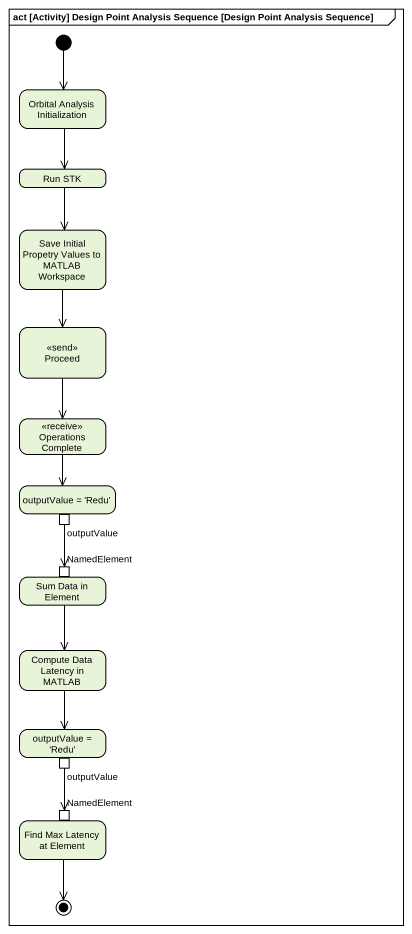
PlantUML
@startuml
mainframe act [Activity] Design Point Analysis Sequence [Design Point Analysis Sequence]
hide empty description
state "Orbital Analysis Initialization" as Orbital_Analysis
state "Run STK" as Run_STK
state "Save Initial Propetry Values to MATLAB Workspace" as Save_Initial_Propetry
state Proceed <<send>>
state "Operations Complete" as Operations_Complete <<receive>>
state "outputValue = 'Redu'" as outputValue_Redu {
  state outputValue <<outputPin>>
}
state "Sum Data in Element" as Sum_Data_in_Element {
  state NamedElement <<inputPin>>
}
state "Compute Data Latency in MATLAB" as Compute_Data_Latency_in
state "outputValue = 'Redu'" as outputValue_Redu_2 {
  state "outputValue" as outputValue_2 <<outputPin>>
}
state "Find Max Latency at Element" as Find_Max_Latency_at_Element {
  state "NamedElement" as NamedElement_2 <<inputPin>>
}
[*] --> Orbital_Analysis
Orbital_Analysis --> Run_STK
Run_STK --> Save_Initial_Propetry
Save_Initial_Propetry --> Proceed
Proceed --> Operations_Complete
Operations_Complete --> outputValue_Redu
outputValue --> NamedElement
Sum_Data_in_Element --> Compute_Data_Latency_in
Compute_Data_Latency_in --> outputValue_Redu_2
outputValue_2 --> NamedElement_2
Find_Max_Latency_at_Element --> [*]
@enduml
